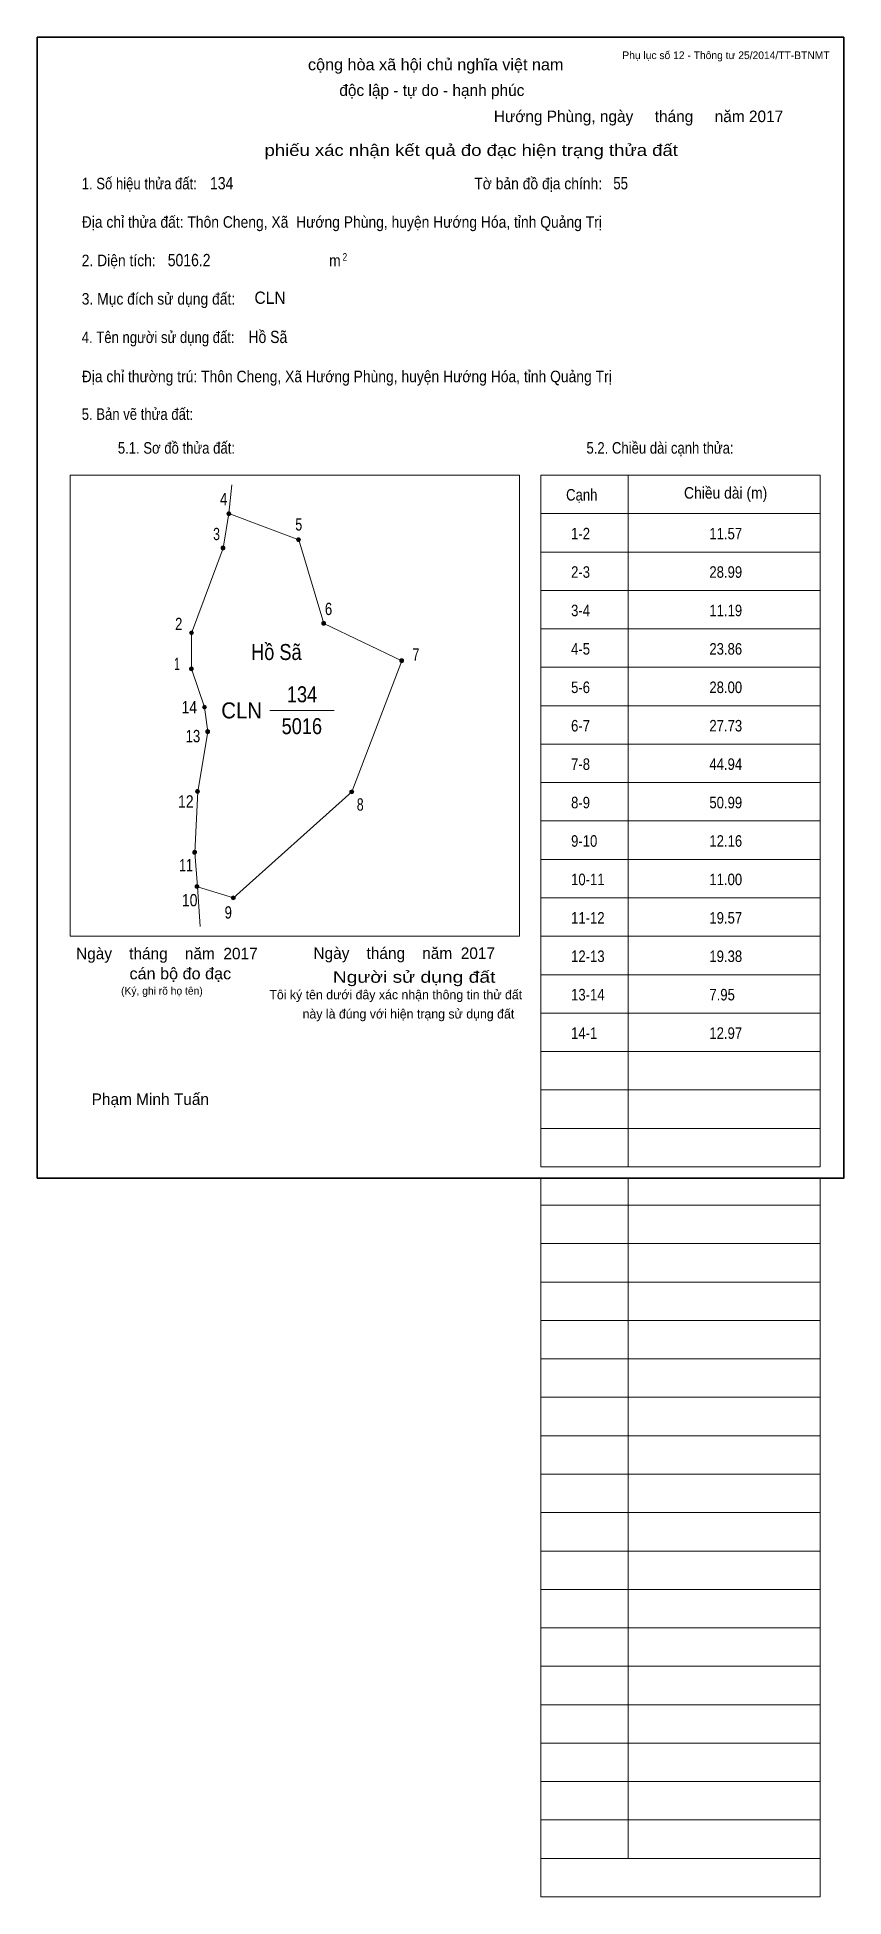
# Model space of a CAD drawing. Header units: centimetres. Extents: x 0 to 21, y -18.7 to 29.7.
import ezdxf
from ezdxf.enums import TextEntityAlignment as Align

# ---------------------------------------------------------------- set-up
doc = ezdxf.new("R2010")
doc.units = ezdxf.units.CM
doc.header["$LTSCALE"] = 0.12
doc.layers.add('30', color=7, linetype='Continuous')
doc.layers.add('34', color=7, linetype='Continuous')
for name, color, linetype, lineweight in [('32', 7, 'Continuous', 13), ('33', 7, 'Continuous', 13), ('6', 7, 'Continuous', 13), ('63', 7, 'Continuous', 13)]:
    doc.layers.add(name, color=color, linetype=linetype, lineweight=lineweight)

msp = doc.modelspace()

# ---------------------------------------------------------------- hatches: boundary and pattern name
at = {"layer": '32'}
for points in [[(5.0397, 17.3, 1), (4.9397, 17.3, 1)], [(6.8544, 16.6228, 1), (6.7544, 16.6228, 1)], [(4.887, 16.4044, 1), (4.787, 16.4044, 1)], [(4.0662, 14.1983, 1), (3.9662, 14.1983, 1)], [(7.5088, 14.4452, 1), (7.4088, 14.4452, 1)], [(4.0621, 13.2589, 1), (3.9621, 13.2589, 1)], [(9.5387, 13.4708, 1), (9.4387, 13.4708, 1)], [(4.4056, 12.2635, 1), (4.3056, 12.2635, 1)], [(4.4884, 11.6236, 1), (4.3884, 11.6236, 1)], [(4.2237, 10.0728, 1), (4.1237, 10.0728, 1)], [(8.2396, 10.0606, 1), (8.1396, 10.0606, 1)], [(4.149, 8.4854, 1), (4.049, 8.4854, 1)], [(4.2115, 7.5947, 1), (4.1115, 7.5947, 1)], [(5.1542, 7.3, 1), (5.0542, 7.3, 1)]]:
    msp.add_hatch(color=256, dxfattribs=at).paths.add_polyline_path(points)

# ---------------------------------------------------------------- linework, layer by layer
for centre in [(4.9897, 17.3), (6.8044, 16.6228), (4.837, 16.4044), (4.0162, 14.1983), (7.4588, 14.4452), (4.0121, 13.2589), (9.4887, 13.4708), (4.3556, 12.2635), (4.4384, 11.6236), (4.1737, 10.0728), (8.1896, 10.0606), (4.099, 8.4854), (4.1615, 7.5947), (5.1042, 7.3)]:
    msp.add_circle(centre, 0.05, dxfattribs=at)
at = {"layer": '33'}
msp.add_line((6.06, 12.18), (7.73, 12.18), dxfattribs=at)
at = {"layer": '6'}
for p, q in [((4.99, 17.3), (5.07, 18.05)), ((6.81, 16.62), (4.99, 17.3)), ((4.24, 6.55), (4.17, 7.59))]:
    msp.add_line(p, q, dxfattribs=at)
for points in [[(4.99, 17.3), (4.84, 16.4), (4.02, 14.19), (4.02, 13.26)], [(6.81, 16.62), (7.46, 14.44), (9.49, 13.47)], [(4.17, 7.59), (4.1, 8.48), (4.18, 10.07), (4.44, 11.62), (4.36, 12.26), (4.02, 13.26)], [(9.49, 13.47), (8.19, 10.06), (5.11, 7.3), (4.17, 7.59)]]:
    msp.add_lwpolyline(points, dxfattribs=at)
at = {"layer": '63'}
for p, q in [((0.86, 18.3), (12.56, 18.3)), ((0.86, 6.3), (0.86, 18.3)), ((12.56, 6.3), (12.56, 18.3)), ((13.11, 18.3), (20.38, 18.3)), ((13.11, 0.3), (13.11, 18.3)), ((15.39, 0.3), (15.39, 18.3)), ((20.38, 0.3), (20.38, 18.3)), ((13.11, 17.3), (20.38, 17.3)), ((13.11, 16.3), (20.38, 16.3)), ((13.11, 15.3), (20.38, 15.3)), ((13.11, 14.3), (20.38, 14.3)), ((13.11, 13.3), (20.38, 13.3)), ((13.11, 12.3), (20.38, 12.3)), ((13.11, 11.3), (20.38, 11.3)), ((13.11, 10.3), (20.38, 10.3)), ((13.11, 9.3), (20.38, 9.3)), ((13.11, 8.3), (20.38, 8.3)), ((13.11, 7.3), (20.38, 7.3)), ((0.86, 6.3), (12.56, 6.3)), ((13.11, 6.3), (20.38, 6.3)), ((13.11, 5.3), (20.38, 5.3)), ((13.11, 4.3), (20.38, 4.3)), ((13.11, 3.3), (20.38, 3.3)), ((13.11, 2.3), (20.38, 2.3)), ((13.11, 1.3), (20.38, 1.3)), ((13.11, 0.3), (20.38, 0.3)), ((13.11, -18.7), (13.11, 0)), ((15.39, -17.7), (15.39, 0)), ((20.38, -18.7), (20.38, 0)), ((13.11, -0.7), (20.38, -0.7)), ((13.11, -0.7), (20.38, -0.7)), ((13.11, -1.7), (20.38, -1.7)), ((13.11, -2.7), (20.38, -2.7)), ((13.11, -3.7), (20.38, -3.7)), ((13.11, -4.7), (20.38, -4.7)), ((13.11, -5.7), (20.38, -5.7)), ((13.11, -6.7), (20.38, -6.7)), ((13.11, -7.7), (20.38, -7.7)), ((13.11, -8.7), (20.38, -8.7)), ((13.11, -9.7), (20.38, -9.7)), ((13.11, -10.7), (20.38, -10.7)), ((13.11, -11.7), (20.38, -11.7)), ((13.11, -12.7), (20.38, -12.7)), ((13.11, -13.7), (20.38, -13.7)), ((13.11, -14.7), (20.38, -14.7)), ((13.11, -15.7), (20.38, -15.7)), ((13.11, -16.7), (20.38, -16.7)), ((13.11, -17.7), (20.38, -17.7)), ((13.11, -18.7), (20.38, -18.7))]:
    msp.add_line(p, q, dxfattribs=at)
at = {"layer": '63', "lineweight": 35}
msp.add_lwpolyline([(0, 0), (0, 29.7), (21, 29.7), (21, 0)], close=True, dxfattribs=at)

# ---------------------------------------------------------------- texts
at = {"layer": '30', "width": 0.85}
for s, p in [('1-2', (13.9, 16.63)), ('11.57', (17.5, 16.63)), ('2-3', (13.9, 15.63)), ('28.99', (17.5, 15.63)), ('3-4', (13.9, 14.63)), ('11.19', (17.5, 14.63)), ('4-5', (13.9, 13.63)), ('23.86', (17.5, 13.63)), ('5-6', (13.9, 12.63)), ('28.00', (17.5, 12.63)), ('6-7', (13.9, 11.63)), ('27.73', (17.5, 11.63)), ('7-8', (13.9, 10.63)), ('44.94', (17.5, 10.63)), ('8-9', (13.9, 9.63)), ('50.99', (17.5, 9.63)), ('9-10', (13.9, 8.63)), ('12.16', (17.5, 8.63)), ('10-11', (13.9, 7.63)), ('11.00', (17.5, 7.63)), ('11-12', (13.9, 6.63)), ('19.57', (17.5, 6.63)), ('12-13', (13.9, 5.63)), ('19.38', (17.5, 5.63)), ('13-14', (13.9, 4.63)), ('7.95', (17.5, 4.63)), ('14-1', (13.9, 3.63)), ('12.97', (17.5, 3.63))]:
    msp.add_text(s, height=0.3, dxfattribs=at).set_placement(p)
at = {"layer": '32'}
for s, width, p in [('4', 0.8, (4.855, 17.52)), ('5', 0.75, (6.81, 16.86)), ('3', 0.75, (4.67, 16.61)), ('2', 0.8, (3.685, 14.27)), ('6', 0.8, (7.585, 14.66)), ('7', 0.75, (9.86, 13.47)), ('1', 0.65, (3.64, 13.23)), ('14', 0.85, (3.96, 12.1)), ('13', 0.8, (4.055, 11.35)), ('12', 0.85, (3.87, 9.65)), ('8', 0.75, (8.41, 9.57)), ('11', 0.75, (3.875, 7.99)), ('10', 0.85, (3.97, 7.08)), ('9', 0.8, (4.975, 6.76))]:
    msp.add_text(s, height=0.32, dxfattribs=dict(at, width=width)).set_placement(p, align=Align.CENTER)
at = {"layer": '33', "width": 0.95}
for height, p in [(0.32, (6.47, 22.76)), (0.4159, (5.85, 11.97))]:
    msp.add_text('CLN', height=height, dxfattribs=at).set_placement(p, align=Align.RIGHT)
at = {"layer": '33', "width": 0.85}
for s, p in [('134', (6.895, 12.39)), ('5016', (6.89, 11.56))]:
    msp.add_text(s, height=0.4159, dxfattribs=at).set_placement(p, align=Align.CENTER)
at = {"layer": '34'}
for s, height, width, p in [('134', 0.32, 0.85, (4.5, 25.74)), ('55', 0.32, 0.8, (15, 25.74)), ('5016.2', 0.32, 0.85, (3.4, 23.74)), ('Hồ Sã', 0.32, 0.85, (5.5, 21.74)), ('Hồ Sã', 0.4159, 0.85, (5.57, 13.49))]:
    msp.add_text(s, height=height, dxfattribs=dict(at, width=width)).set_placement(p)
at = {"layer": '63', "width": 1.05}
msp.add_text('cộng hòa xã hội chủ nghĩa việt nam', height=0.3, dxfattribs=at).set_placement((10.375, 28.84), align=Align.CENTER)
at = {"layer": '63'}
for s, height, p in [('Phụ lục số 12 - Thông tư 25/2014/TT-BTNMT', 0.2, (20.63, 29.13)), ('Ngày    tháng    năm  2017', 0.3, (5.74, 5.7)), ('Ngày    tháng    năm  2017', 0.3, (11.92, 5.71)), ('(Ký, ghi rõ họ tên)', 0.2, (4.31, 4.78))]:
    msp.add_text(s, height=height, dxfattribs=at).set_placement(p, align=Align.RIGHT)
for s, height, p in [('độc lập - tự do - hạnh phúc', 0.3, (10.275, 28.17)), ('Hướng Phùng, ngày     tháng     năm 2017', 0.3, (15.655, 27.49)), ('Tôi ký tên dưới đây xác nhận thông tin thử đất', 0.24, (9.335, 4.66)), ('này là đúng với hiện trạng sử dụng đất', 0.24, (9.665, 4.16)), ('Phạm Minh Tuấn', 0.3, (2.945, 1.91))]:
    msp.add_text(s, height=height, dxfattribs=at).set_placement(p, align=Align.CENTER)
for s, width, p in [('phiếu xác nhận kết quả đo đạc hiện trạng thửa đất', 1.2, (16.68, 26.61)), ('cán bộ đo đạc', 1.05, (5.05, 5.18)), ('Người sử dụng đất', 1.25, (11.93, 5.09))]:
    msp.add_text(s, height=0.3, dxfattribs=dict(at, width=width)).set_placement(p, align=Align.RIGHT)
for s, height, width, p in [('1. Số hiệu thửa đất:', 0.3, 0.85, (1.16, 25.74)), ('Tờ bản đồ địa chính:', 0.3, 0.9, (11.38, 25.74)), ('Địa chỉ thửa đất: Thôn Cheng, Xã  Hướng Phùng, huyện Hướng Hóa, tỉnh Quảng Trị', 0.3, 0.9, (1.16, 24.74)), ('2. Diện tích:', 0.3, 0.9, (1.16, 23.74)), ('m', 0.3, 0.9, (7.6, 23.74)), ('2', 0.2, 0.8, (7.95, 23.88)), ('3. Mục đích sử dụng đất:', 0.3, 0.9, (1.16, 22.74)), ('4. Tên người sử dụng đất:', 0.3, 0.85, (1.16, 21.74)), ('Địa chỉ thường trú: Thôn Cheng, Xã Hướng Phùng, huyện Hướng Hóa, tỉnh Quảng Trị', 0.3, 0.9, (1.16, 20.72)), ('5. Bản vẽ thửa đất:', 0.3, 0.85, (1.16, 19.74)), ('5.1. Sơ đồ thửa đất:', 0.3, 0.85, (2.1, 18.86)), ('5.2. Chiều dài cạnh thửa:', 0.3, 0.85, (14.3, 18.86)), ('Cạnh', 0.3, 0.85, (13.77, 17.64)), ('Chiều dài (m)', 0.3, 0.9, (16.84, 17.69))]:
    msp.add_text(s, height=height, dxfattribs=dict(at, width=width)).set_placement(p)

doc.saveas('drawing.dxf')
